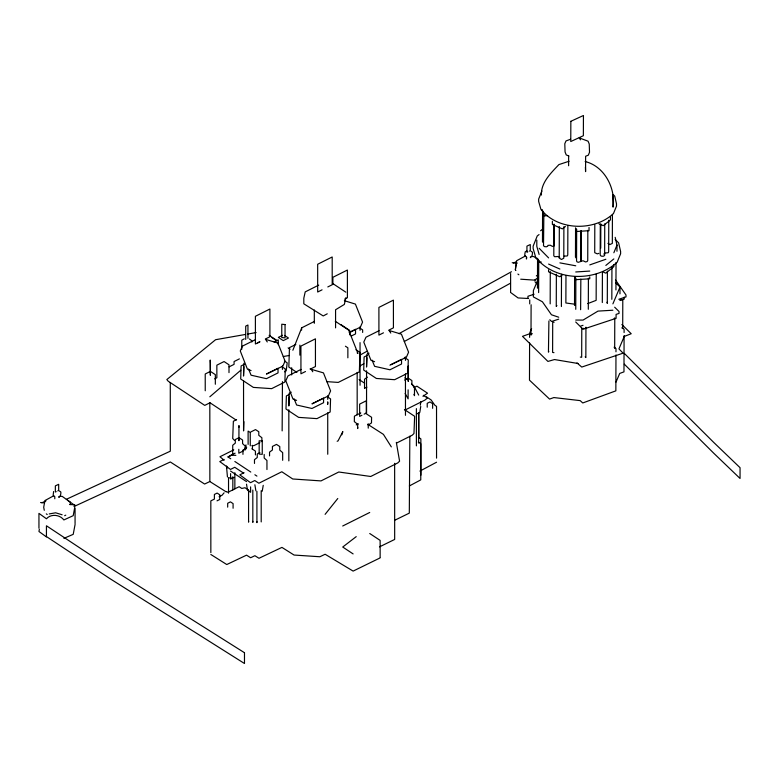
<?xml version="1.0" encoding="UTF-8"?>
<svg xmlns="http://www.w3.org/2000/svg" width="779" height="779" viewBox="0 0 779 779"><rect width="100%" height="100%" fill="white"/><g stroke="black" fill="none" stroke-linecap="round" stroke-linejoin="round"><path stroke-width="1.17" d="M248.579 521.093L248.579 522.115L248.569 489.835M248.569 490.858L248.569 490.312M252.834 521.326L252.834 522.349L252.815 490.069M527.958 298.182L527.967 296.273L534.112 294.238M529.593 342.887L529.486 380.171L549.565 399.101L553.85 397.563L580.18 400.62L582.76 402.967L615.848 390.854L615.965 354.971M529.613 337.346L529.623 334.23L531.745 333.529M529.72 303.888L529.739 299.934M531.103 304.755L531.005 335.097L532.096 333.665M536.819 240.136L536.799 246.31L539.136 254.451M537.559 258.277L537.461 288.133L537.802 287.013M538.63 292.583L538.737 260.332M541.434 195.052C540.792 182.637 551.006 172.987 558.913 164.583L569.089 161.243M542.583 210.301L542.476 241.811L543.479 242.678M548.572 269.836L548.562 271.793L559.858 276.779L562.38 274.773M550.178 303.888L550.286 271.637M552.379 221.275L552.369 224.459L562.419 228.89L565.418 226.514M553.898 224.323L553.801 255.833L554.706 256.729L557.9 256.515L559.78 257.304M554.122 224.206L554.054 246.028L552.447 246.398L550.247 245.21L547.91 245.385L547.695 246.232L546.303 246.807L544.57 246.622L543.518 245.775L543.869 213.261M556.372 274.189L556.264 306.429L556.897 305.534M559.322 226.582L559.215 258.102L561.523 259.485L563.782 258.19L563.889 226.679M561.396 306.527L561.503 274.286M565.973 275.513L565.875 302.992L575.233 304.258L574.522 305.31L574.62 276.642M567.862 225.949L567.774 255.035L567.2 255.989L564.259 256.087M568.612 165.752L568.641 155.878M575.564 228.013L575.467 257.109L576.168 258.053M575.749 309.321L575.856 278.269M576.664 229.162L576.557 260.673L576.82 261.695L578.232 262.328L580.998 261.423L581.095 231.12M580.842 279.106L580.618 309.701M580.988 230.711L580.891 261.014L583.364 260.858L585.496 261.948L587.103 261.569L587.736 260.634L587.833 230.331M581.777 328.163L581.679 357.298L580.316 357.064M588.311 309.282L588.408 278.23M589.031 227.507L589.021 230.691L576.518 231.49L575.691 228.247M589.752 276.837L589.742 278.794L575.7 279.69L574.999 276.954M594.805 224.81L594.718 252.688L597.318 253.866L598.827 253.35M596.237 274.072L596.149 300.353L587.717 303.606M600.297 224.323L600.2 254.626L600.463 255.648L601.875 256.281L603.598 256.174L604.64 255.376L604.738 223.855M600.745 248.16L600.823 223.914M602.313 302.534L602.41 272.669M607.406 271.111L607.299 303.362L606.997 302.223M608.769 220.253L608.662 251.773L608.253 252.747L605.283 253L603.764 254.081M610.454 216.698L610.444 219.882L603.316 225.676L598.924 223.787M611.827 299.311L611.934 267.07M612.421 214.342L612.333 243.428L609.821 244.557L607.941 243.369M613.813 264.694L613.813 266.652L605.799 273.166L602.839 271.89M615.946 289.944L616.033 262.474M615.975 351.796L615.985 348.68L614.261 346.976M616.968 251.266L616.987 245.093L615.186 237.332M619.967 293.849L619.987 287.052L615.799 282.933M622.791 299.428L622.703 328.553L621.837 327.852M624.086 335.73L623.969 371.865L619.704 373.433L616.023 382.051M624.096 332.555L624.106 329.439L622.431 327.784M624.213 297.12L624.203 299.097L619.938 300.509L620.279 299.711L621.72 299.642M238.9 427.369L238.968 425.577L238.91 440.69L238.978 438.898M243.885 363.238L243.535 376.043L243.895 366.782M243.915 421.653L243.564 430.914L243.545 380.97M282.144 430.894L282.446 381.632M289.175 396.706L288.824 405.966L289.175 393.22L291.268 392.168M327.638 404.194L327.725 401.876L327.725 404.311M357.736 427.437L357.688 428.557L357.688 424.302L354.328 421.614L354.426 416.132L360.794 412.938M366.899 357.785L366.549 367.036L366.899 354.299L368.993 353.247M256.963 521.628L256.924 522.651L256.904 491.393M232.794 477.352L231.499 478.501L228.529 477.566L228.529 493.195M515.893 270.508L515.367 269.807L515.98 264.831M420.339 405.187L420.845 401.633M420.738 406.443L419.813 412.403L416.405 414.116M262.221 491.247L263.234 485.327M53.605 491.539L53.167 495.278L54.783 496.642L54.783 498.774M74.794 507.11L73.216 515.669L63.878 519.944C59.856 514.598 51.005 513.585 46.438 518.775L38.95 513.371L38.95 528.269M526.74 257.362L526.438 259.017L526.438 256.885L524.822 255.522L524.822 254.139L525.26 251.744L526.974 250.955M39.359 529.311L38.95 531.492L46.438 536.916M345.827 297.753L344.347 304.423L335.574 309.75L335.574 327.881M341.835 434.818L342.838 431.615L338.008 440.963L337.161 441.255M516.263 263.584L516.594 263.068M292.865 350.258L301.716 327.784M541.902 190.991L538.659 199.064L538.649 201.41L540.928 209.366C557.745 230.681 593.91 231.606 613.433 213.621L616.491 206.133L616.501 203.786L614.728 196.133L613.073 194.516M613.852 252.756L616.987 245.093M612.898 303.859L619.987 287.052M624.359 336.197L618.935 348.885L623.093 353.169L581.767 367.065L576.986 362.926M537.919 279.797L533.372 290.548L533.352 296.896L542.408 301.785L551.464 314.774L558.728 317.228M531.599 328.553L529.35 333.889L522.495 336.343L547.919 361.427L554.502 359.547L578.164 363.52M585.594 328.027L585.944 327.219L585.847 357.551L585.185 356.772M548.903 320.987L548.445 352.147L548.796 351.329M614.193 318.66L614.777 317.9L614.68 348.242L614.28 347.415M325.106 514.344L337.784 498.502M224.079 492.834L222.044 495.259L219.113 496.729M230.759 458.792L227.994 456.961L235.083 453.193M209.824 396.793L240.789 370.229M605.828 265.435L613.833 258.93M58.951 496.875L60.421 495.726L60.85 493.399L60.85 492.016L59.457 491.023M530.528 257.128L532.008 255.97L532.437 253.603L532.437 252.221L531.064 251.227M356.227 536.634L342.721 547.033L353.121 553.918M540.587 230.759L542.408 229.386M539.058 234.576L537.247 235.949L533.148 246.164L533.138 248.472L535.699 257.411C554.599 281.355 595.224 282.397 617.163 262.192L620.61 253.769L620.61 251.461L618.623 242.863L615.157 239.484M367.415 377.114L364.533 379.237L364.533 388.176M284.734 371.856L286.224 370.804L287.188 362.8L284.384 360.95M534.92 279.817L537.997 277.967M244.255 338.826L241.772 340.209L241.772 349.304M359.606 355.321L367.055 351.222M398.955 333.665L511.443 271.744M359.616 366.101L363.871 363.754M404.282 341.514L510.42 283.235M419.91 471.091L436.552 462.229M409.326 485.969L420.767 479.883L420.757 443.689L418.304 442.063M364.796 388.146L366.899 387.173M257.625 342.887L259.962 341.718L255.405 343.997L255.395 316.293L269.904 309.02L269.914 336.732L265.357 339.011L267.265 341.952M242.96 454.371L242.96 450.252L245.96 448.753L245.95 444.897M318.708 285.124L305.212 291.882L303.81 298.23L303.81 303.81L323.207 315.943L327.258 313.81M322.058 289.827L317.676 292.018L317.666 264.256L332.195 256.982L332.205 284.744L327.803 286.945M344.669 299.117L347.405 297.744L347.395 270.04L332.886 277.305L332.886 284.539M282.504 335.301L278.356 337.375L283.274 340.637L288.464 338.037L284.53 335.428M239.406 358.876L234.08 361.544L234.08 364.358L229.084 366.86M314.473 321.396L301.609 327.871L301.609 330.092M274.072 341.971L278.288 339.858L278.288 344.688M214.712 378.847L216.864 377.766L216.854 365.166L224.079 361.553L228.997 364.806L228.997 372.625M244.158 364.387L241.1 365.916L240.701 379.022L253.35 387.397L271.657 388.643L284.88 382.022L285.28 368.915L282.358 366.977M295.796 344.454L289.467 347.619L288.824 367.055L296.906 372.411M305.485 371.525L300.937 373.803L300.928 346.1L315.437 338.836L315.446 366.539L310.879 368.827L312.788 371.758M383.472 332.828L378.915 335.106L378.906 307.403L393.414 300.129L393.424 327.842L388.867 330.121L390.776 333.061M236.612 419.638L233.369 421.264L232.717 438.499L234.498 440.417M289.437 394.369L286.38 395.898L285.981 409.004L298.639 417.378L316.936 418.625L330.16 412.003L330.559 398.897L327.638 396.959M367.162 355.448L364.114 356.967L363.705 370.074L376.364 378.458L394.661 379.694L407.884 373.073L408.284 359.966L404.398 357.386M250.857 431.917L255.512 429.589L258.794 431.761L258.794 435.325L261.88 437.74L261.88 441.644M233.768 449.843L219.97 456.747L224.099 460.233M244.518 448.383L246.69 447.292M227.994 456.961L232.161 454.868M224.05 459.454L219.785 461.587L230.487 469.425L234.752 467.283L243.613 473.145M242.96 450.252L246.145 448.665M243.058 451.07L238.812 453.193L238.812 449.298M259.884 442.647L253.876 445.656L252.007 445.646M259.904 452.638L257.255 453.972L257.255 457.536L254.48 459.668L254.49 463.447M404.613 380.064L408.323 378.204L411.887 380.561L411.887 384.135L414.486 386.627L414.486 395.664L413.922 394.349M233.895 477.42L230.603 479.075L230.584 473.642M244.07 472.707L239.805 474.849L250.507 482.678L254.772 480.536L258.862 483.243L281.813 471.753L292.738 478.988L321.006 480.906L338.777 472.006L370.716 476.485L397.748 462.94L399.588 461.207L396.326 442.375M414.038 387.582L416.901 386.15L427.544 393.2L422.958 396.307M361.914 415.265L359.655 416.395L359.655 404.106L366.296 400.776L366.296 413.065L364.114 414.165M217.029 500.839L219.795 499.456L219.795 494.821L217.146 493.068L214.391 494.451L214.391 499.096L210.827 500.878L210.846 552.642M405.022 410.046L424.945 400.065L427.437 398.011L423.357 395.304M396.589 443.047L412.218 435.218L413.97 433.533L414.623 416.298L404.418 409.54M342.711 526L369.723 512.475M255.541 339.586L242.464 346.1L240.273 350.969L247.42 369.158L251.072 370.58M349.206 332.448L355.526 329.293L355.536 333.918L351.31 336.012M349.469 332.575L360.365 327.151L362.556 322.107L355.409 304.092L344.367 300.694M301.064 369.402L287.996 375.906L285.805 380.775L292.953 398.975L296.604 400.396M379.052 330.705L365.984 337.21L363.783 342.078L370.931 360.268L374.592 361.69M391 364.64L401.545 359.392L401.545 364.007L389.948 369.782L374.592 366.315L372.08 360.141M394.563 520.343L409.306 513.127L409.842 436.182M379.49 546.877L394.671 539.448L394.641 463.301M380.142 557.881L353.13 571.095L325.125 554.259L319.867 556.751L294.072 555.047L281.94 547.394L258.988 558.28L254.899 555.709L250.634 557.735L246.544 555.154L226.777 564.532L210.846 554.482M226.095 491.792L209.853 481.549L204.604 484.041L170.309 461.976L73.966 506.554M356.217 424.915L358.398 423.893M66.361 499.3L170.309 451.197L170.28 382.499M527.85 251.831L526.935 252.25L526.935 246.106L530.275 244.567L530.275 250.711L529.418 251.111M525.299 256.038L516.594 260.751L515.367 269.807M513.497 263.02L516.584 261.598M56.205 491.617L55.348 492.016L55.348 485.872L58.678 484.324L58.678 490.478L57.773 490.897M53.634 495.824L44.939 500.546L43.702 507.246L44.267 510.303M41.832 502.815L45.951 500.916M536.322 275.893L537.442 275.377M64.657 515.688L65.777 515.172M63.878 538.367L73.216 534.345L75.066 524.549M570.647 139.227L566.021 140.921L564.794 143.725L565.067 151.983L566.245 154.924L568.845 156.014M589.791 264.899L605.848 259.261M623.736 336.635L631.214 333.733L621.866 324.531M558.728 319.137L551.59 321.493L549.818 319.741M618.808 299.272L625.995 296.896L625.995 294.988L615.576 280.05M583.013 325.32L580.082 326.294L575.72 321.99M389.948 365.166L406.385 357.24L408.576 352.205L401.428 334.181L389.198 330.52M245.395 334.464L215.598 339.702L166.842 379.558L168.128 381.145L204.741 405.392L209.999 402.762L236.095 420.037M247.78 334.035L256.125 332.575M283.264 356.529L289.223 355.487M547.54 215.637L543.956 215.9L542.165 209.668M541.259 262.017L539.117 262.172L538.299 259.329M575.73 271.968L589.771 271.073M612.878 310.217L597.99 311.103L583.072 320.072L575.73 320.072M230.857 455.306L235.852 455.316M62.125 514.773L55.64 512.796L49.272 513.916M528.561 298.503L518.093 297.948L510.615 292.485M582.984 328.407L584.425 328.504M531.736 256.466L533.888 256.612L538.114 259.66M512.222 262.737L517.295 263.078M520.713 279.203L535.533 280.197M60.1 496.262L62.262 496.408L70.324 502.221L70.324 504.568L69.798 504.5L74.823 504.831M40.557 502.533L44.607 502.806M326.557 381.622L338.242 382.411L359.353 371.846L359.995 352.41L355.954 349.732M554.083 322.311L552.701 322.078L552.603 352.42L553.986 352.653M559.906 262.874L575.749 265.795M265.678 339.41L277.918 343.072L285.065 361.096L282.865 366.13L266.437 374.056L278.035 368.282L278.035 372.898L266.437 378.672L251.072 375.196L248.569 369.032M310.032 368.954L323.451 372.878L330.598 390.902L328.397 395.946L311.97 403.863L323.567 398.088L323.567 402.704L311.97 408.478L296.604 405.012L294.102 398.848M579.216 137.883L588.067 141.194L589.245 144.027L589.518 152.285L588.301 155.196L585.623 156.228L585.574 171.623L585.418 167.095M585.156 161.535C604.465 166.268 615.799 188.129 613.054 207.136L612.693 195.967M226.387 491.676L228.043 492.26L239.134 486.7L241.772 488.452L244.995 487.742L247.78 489.582M548.591 264.071L559.887 269.047M367.873 424.389L383.414 434.37L391.321 446.883M332.935 283.644L345.818 292.174M359.752 327.978L362.644 329.887L362.644 332.448M340.871 324.57L349.693 330.413L349.693 334.853M335.282 321.269L348.68 330.13L357.941 353.413L357.152 352.897M426.464 396.862L431.099 399.929L434.877 405.275L436.532 406.375L436.552 458.14M345.428 346.217L347.862 347.823L347.862 357.824M359.09 379.529L364.65 383.219M269.125 335.311L277.129 340.608M288.123 347.892L290.129 349.216M271.91 337.589L276.837 340.851M418.411 437.262L420.864 438.879L420.874 475.2M365.497 413.26L371.593 417.301L371.486 422.909L368.185 425.149L368.233 423.883L368.233 428.148M251.938 448.801L255.424 451.109L255.424 454.917M369.733 533.508L380.133 540.392L380.142 557.248M234.849 461.499L250.78 472.055M254.869 474.752L256.914 476.105M230.574 471.071L246.515 481.617M58.659 497.021L59.233 497.43M67.51 500.186L75.066 505.59M530.256 257.226L530.82 257.635M46.312 513.867L47.217 514.52M517.908 274.072L518.872 274.773M249.407 338.962L251.899 340.861L251.899 341.981M404.846 377.825L406.657 379.227M624.3 353.374L713.856 442.55L740.05 467.692L740.05 478.472L713.856 453.329L624.3 364.153M614.67 307.208L619.032 311.512L619.023 313.421L616.092 314.385L616.082 318.338L583.004 329.274L580.413 326.722M534.92 281.735L537.091 283.887M539.156 248.277L548.611 257.898M411.546 383.92L415.178 388.439L418.693 395.089M405.158 393.453L408.118 398.848L408.118 389.821M579.449 138.058L580.472 139.831M226.679 466.095L227.04 468.111M254.869 484.762L255.882 490.809M246.515 484.187L247.498 490.244L250.624 492.318L250.595 486.894M227.449 476.991L226.494 466.319M432.627 408.323L432.627 403.688L429.989 401.935L427.223 403.318L427.233 407.213M418.81 412.987L418.82 438.226M418.625 413.016L418.635 443.076M416.385 408.624L416.405 445.87M405.45 356.909L405.45 360.395M405.45 373.91L405.469 415.324M366.549 370.814L366.568 413.415M360.044 326.849L360.044 330.335M360.044 342.624L360.064 385.264M357.162 372.372L357.181 414.817M327.716 395.839L327.725 399.325M327.725 412.831L327.745 454.254M314.317 310.013L314.317 323.304M299.857 345.136L299.866 355.136M291.667 367.766L291.667 374.952M288.824 409.735L288.843 460.895M282.67 460.301L282.67 452.648L279.788 450.135L279.778 446.562L276.506 444.39L272.426 446.435L272.426 449.999L269.544 452.132L269.544 455.91M282.436 365.857L282.436 369.402M266.954 469.552L266.944 460.516L264.178 458.013L264.178 454.439M261.199 490.663L261.208 521.92M252.425 445.325L252.425 449.181M250.263 445.822L250.254 432.501L248.112 431.089L248.121 444.4M247.956 338.329L247.946 325.018L245.706 326.138L245.716 339.449M245.181 450.009L245.181 446.104L242.59 443.611L242.581 440.038L239.017 437.681L235.307 439.541L235.307 443.115L232.717 445.257L232.717 454.293M234.849 472.697L234.859 488.842M233.087 508.259L233.087 503.614L230.438 501.871L227.682 503.253L227.682 507.148M232.824 476.845L232.824 490.069M215.335 384.251L215.335 374.65L210.418 371.388L205.228 373.988L205.237 390.766M209.824 402.548L209.853 481.549M510.615 273.585L510.615 291.706M75.066 508.58L75.066 523.712M570.841 121.31L570.764 141.535L583.364 135.721L583.442 115.496L570.841 121.31M408.274 366.101L408.215 381.213L408.274 366.101M262.25 440.992L259.164 440.778L259.164 454.099L262.26 454.313L262.25 440.992M285.056 324.561L281.764 324.22L281.764 337.531L285.056 337.872L285.056 324.561M244.479 652.724L109.946 567.833L46.438 525.786L46.438 536.556L109.956 578.641L244.479 663.504L244.479 652.724M210.34 361.962L210.213 360.034L210.349 375.283L210.34 361.962"/></g></svg>
